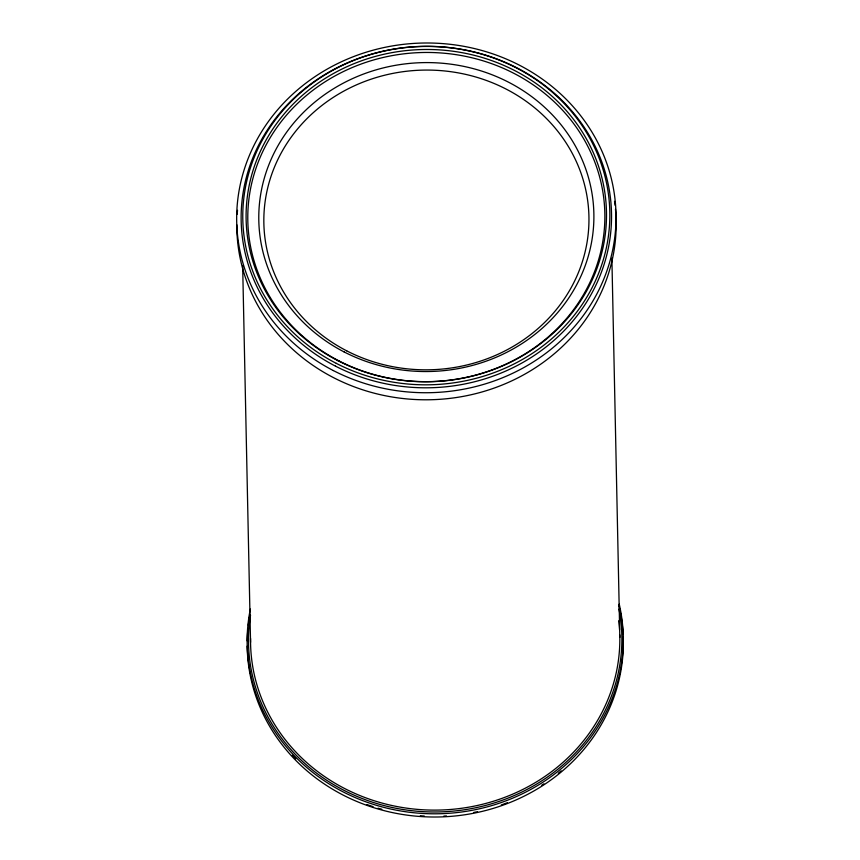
<?xml version="1.0" encoding="UTF-8"?>
<svg xmlns="http://www.w3.org/2000/svg" width="860" height="860" viewBox="0 0 860 860"><rect width="100%" height="100%" fill="white"/><g stroke="black" fill="none" stroke-linecap="round" stroke-linejoin="round"><path stroke-width="1.29" d="M611.879 258.129L619.823 637.421M242.66 265.729L250.55 642.334M619.77 634.852A184.653 170.226 -1.2 0 1 436.525 810.099A184.653 170.226 -1.2 0 1 250.55 638.475M618.738 620.748A184.653 170.226 -1.2 0 1 619.544 629.713M623.231 637.196A188.082 173.387 -1.2 0 1 439.471 816.957A188.082 173.387 -1.2 0 1 247.196 646.129M247.228 640.893A188.082 173.387 -1.2 0 1 247.906 629.122M248.325 625.209A188.082 173.387 -1.2 0 1 248.841 621.307M249.239 618.716A188.082 173.387 -1.2 0 1 249.669 616.125M618.705 604.795A188.082 173.387 -1.2 0 1 619.308 607.353M619.598 608.633A188.082 173.387 -1.2 0 1 622.059 622.844M622.221 624.145A188.082 173.387 -1.2 0 1 623.113 634.583M561.204 770.829A186.695 172.107 -1.2 0 1 558.269 773.258M543.918 783.793A186.695 172.107 -1.2 0 1 541.779 785.191M507.411 802.681A186.695 172.107 -1.2 0 1 501.326 804.938M477.547 811.679A186.695 172.107 -1.2 0 1 473.709 812.463M446.49 815.936A186.695 172.107 -1.2 0 1 443.878 816.065M424.249 816.011A186.695 172.107 -1.2 0 1 420.325 815.774M381.797 809.228A186.695 172.107 -1.2 0 1 378.045 808.174M373.089 806.637A186.695 172.107 -1.2 0 1 366.951 804.551M295.7 758.896A186.695 172.107 -1.2 0 1 292.271 755.263M619.243 604.139A188.082 173.387 -1.2 0 1 437.267 813.786A188.082 173.387 -1.2 0 1 250.346 609.041M618.953 608.966A186.695 172.107 -1.2 0 1 437.944 811.958A186.695 172.107 -1.2 0 1 250.529 615.147M615.47 209.206A189.695 174.87 -1.2 0 1 434.311 399.62A189.695 174.87 -1.2 0 1 236.812 224.804M237.199 214.237A189.695 174.87 -1.2 0 1 237.532 210.291M614.534 201.337A189.695 174.87 -1.2 0 1 615.05 205.271M338.765 360.781A178.547 164.593 -1.2 0 0 604.859 214.688A178.547 164.593 -1.2 0 0 335.357 75.712A178.547 164.593 -1.2 0 0 338.765 360.781M337.915 360.684A180.213 166.13 -1.2 0 0 606.493 213.226A180.213 166.13 -1.2 0 0 334.486 72.95A180.213 166.13 -1.2 0 0 337.915 360.684M344.15 351.944A167.571 154.477 -1.2 0 0 593.884 214.839A167.571 154.477 -1.2 0 0 340.958 84.409A167.571 154.477 -1.2 0 0 344.15 351.944M346.666 350.815A162.572 149.876 -1.2 0 0 588.949 217.784A162.572 149.876 -1.2 0 0 343.559 91.246A162.572 149.876 -1.2 0 0 346.666 350.815M333.315 370.552A189.695 174.87 -1.2 0 0 616.018 215.333A189.695 174.87 -1.2 0 0 329.702 67.693A189.695 174.87 -1.2 0 0 333.315 370.552M335.497 366.145A185.212 170.742 -1.2 0 0 611.524 214.602A185.212 170.742 -1.2 0 0 331.971 70.434A185.212 170.742 -1.2 0 0 335.497 366.145M336.281 363.361A183.546 169.205 -1.2 0 0 609.826 213.183A183.546 169.205 -1.2 0 0 332.788 70.316A183.546 169.205 -1.2 0 0 336.281 363.361"/></g></svg>
